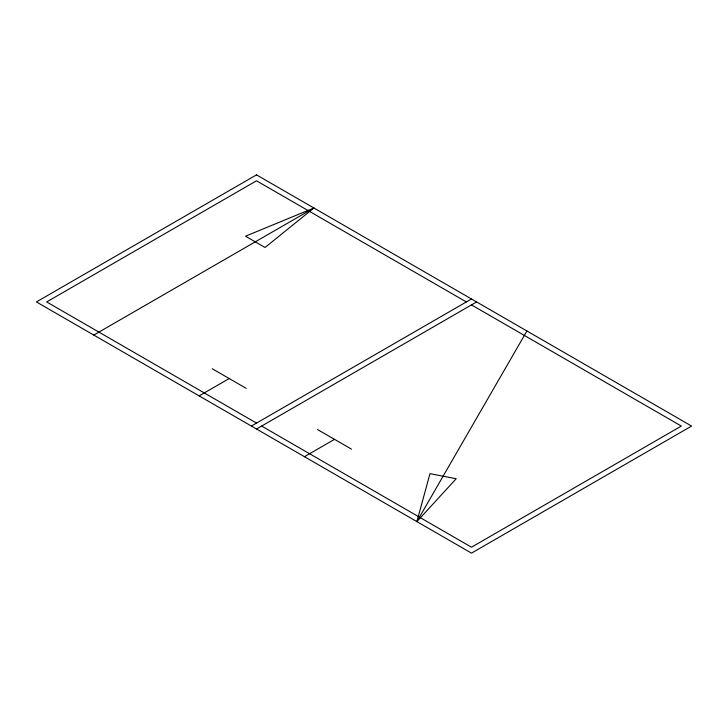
<?xml version="1.0" encoding="UTF-8"?>
<svg xmlns="http://www.w3.org/2000/svg" width="728" height="728" viewBox="0 0 728 728"><rect width="100%" height="100%" fill="white"/><g stroke="black" fill="none" stroke-linecap="round" stroke-linejoin="round"><path stroke-width="1.09" d="M416.88 521.612L429.984 473.673L456.201 478.724L416.88 521.612L526.935 330.985M313.895 207.999L265.047 247.484L245.509 236.2L313.895 207.999L93.785 335.071M199.126 395.886L229.193 378.533M251.378 426.062L471.489 298.981M256.511 429.019L476.622 301.938M304.459 456.702L334.525 439.348M466.348 301.938L256.511 180.79L46.674 301.938L256.511 423.095M471.489 304.905L681.326 426.062L471.489 547.21L261.652 426.062M212.203 368.732L246.173 388.333M317.545 429.547L351.506 449.149M256.511 174.866L36.4 301.938L471.489 553.134L691.6 426.062L256.511 174.866"/></g></svg>
